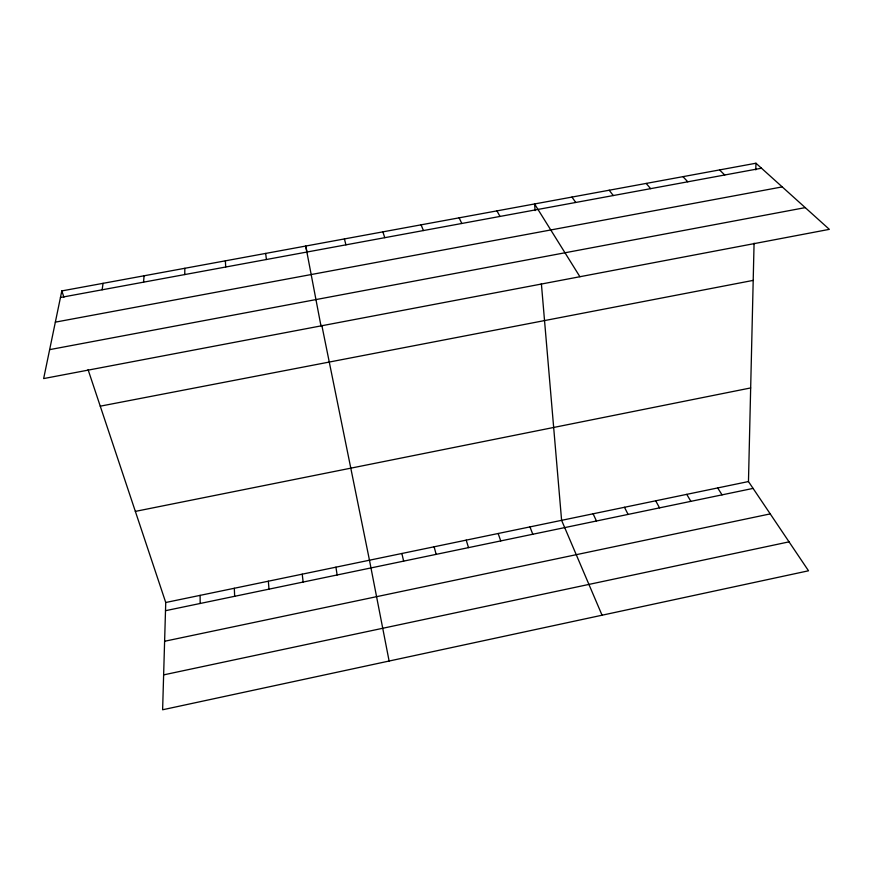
<?xml version="1.0" encoding="UTF-8"?>
<svg xmlns="http://www.w3.org/2000/svg" width="873" height="873" viewBox="0 0 873 873"><rect width="100%" height="100%" fill="white"/><g stroke="black" fill="none" stroke-linecap="round" stroke-linejoin="round"><path stroke-width="1.31" d="M184.76 274.558L184.836 268.284M88.075 369.639L165.739 602.501L162.618 709.771L808.518 570.789L748.467 481.547L754.076 243.185M755.789 169.875L755.953 163.229L61.819 290.916L43.65 378.576L829.35 229.348L755.953 163.229M143.565 282.154L144.067 275.792M102.13 289.803L103.069 283.332M163.633 674.884L789.05 541.849M164.615 641.262L770.237 513.891M165.739 602.501L748.467 481.547M165.499 610.696L753.083 488.4M135.348 511.392L750.671 387.939M100.253 406.174L753.203 280.386M49.652 349.637L805.233 207.621M55.337 322.148L782.219 186.898M60.455 297.486L761.485 168.216M719.548 169.929L724.743 174.993M682.959 176.652L687.793 181.802M646.162 183.428L650.647 188.655M609.168 190.227L613.293 195.541M571.968 197.069L575.744 202.46M717.682 487.931L722.047 494.86M579.912 276.73L534.56 203.955L535.127 210.579M686.756 494.358L690.87 501.342M496.944 210.873L499.989 216.428M655.688 500.807L659.552 507.868M624.468 507.278L628.08 514.415M459.133 217.835L461.806 223.477M593.105 513.793L596.466 520.995M602.054 615.214L561.601 520.33L541.369 283.572M421.102 224.83L423.394 230.559M529.955 526.899L532.792 534.243M498.156 533.501L500.731 540.922M61.819 290.916L63.915 297.202M382.865 231.858L384.775 237.674M466.204 540.136L468.517 547.622M434.11 546.793L436.162 554.366M344.409 238.929L345.937 244.844M401.864 553.493L403.642 561.132M307.078 252.646L305.736 246.044L320.969 325.902M321.81 325.258L369.465 560.215L389.118 661.036M335.919 567.177L337.142 574.969M265.676 253.421L266.407 259.51M302.222 574.172L303.149 582.051M268.349 581.2L268.993 589.155M225.376 260.831L225.703 267.007M234.313 588.26L234.662 596.303M200.113 595.364L200.168 603.483"/></g></svg>
